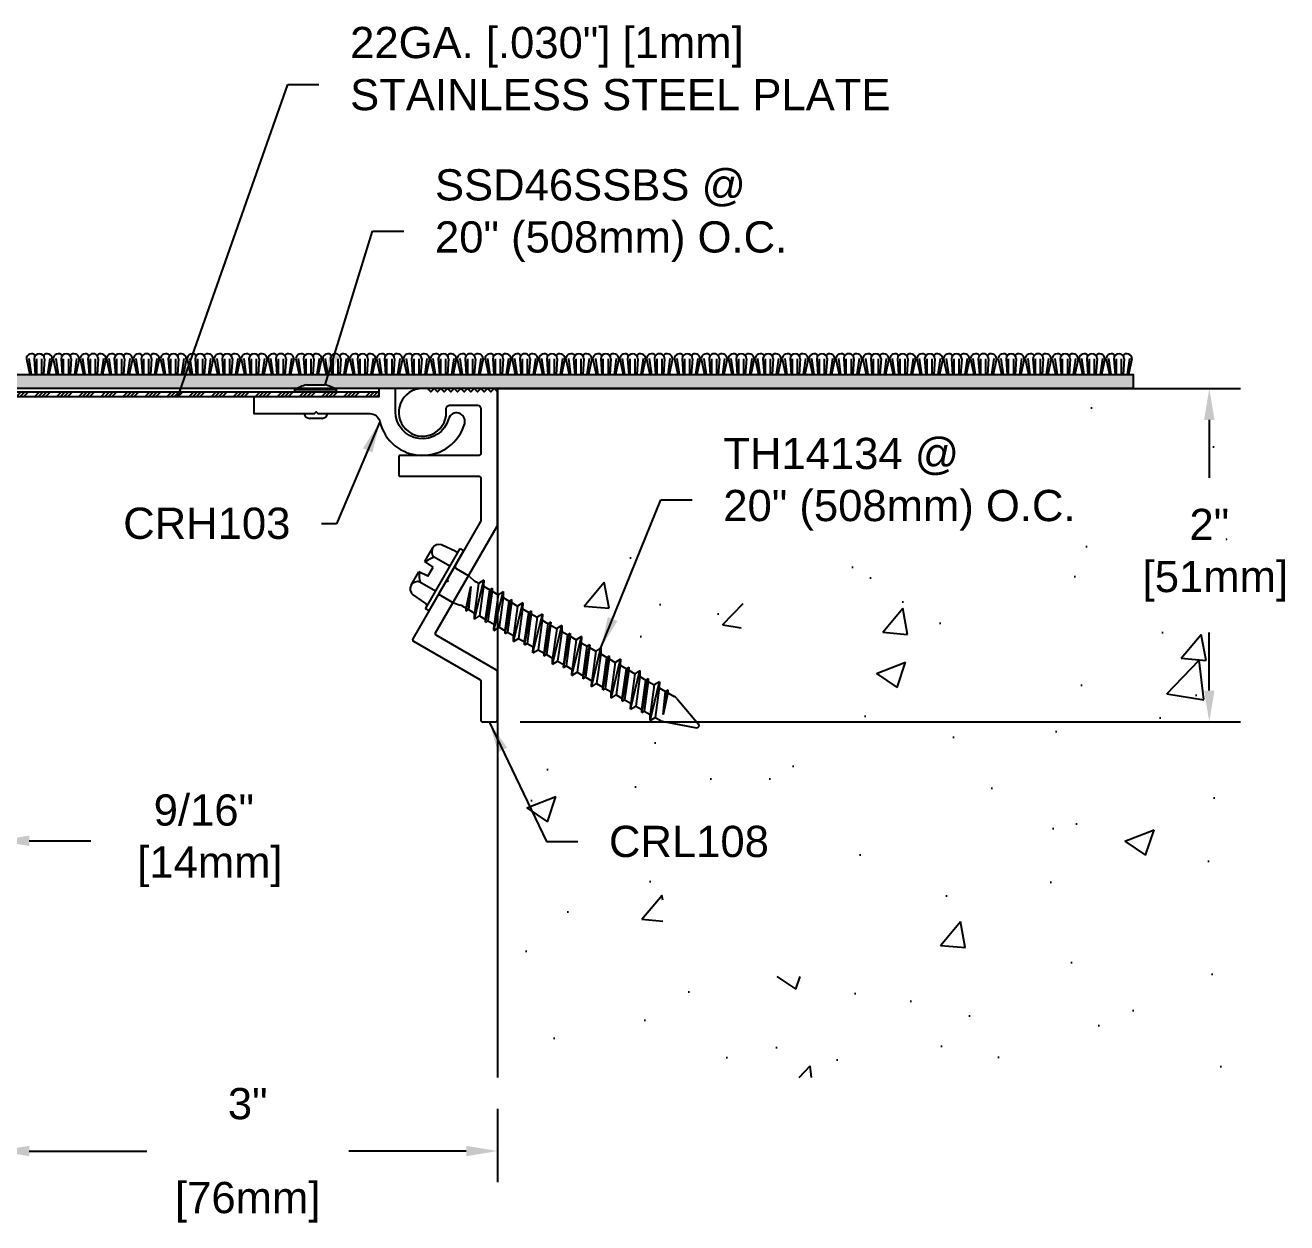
# Model space of a CAD drawing. Header units: inches. Extents: x -4 to 31.2, y -4.3 to 4.6.
# Drawn here: x 4.82 to 12.39, y -4.33 to 2.86 of the extents above; entities that cross this region are included whole.
import ezdxf

# ---------------------------------------------------------------- set-up
doc = ezdxf.new("R2010")
doc.units = ezdxf.units.IN
doc.header["$MEASUREMENT"] = 0
for name, color, linetype in [('Anchors', 4, 'Continuous'), ('Conditions', 1, 'Continuous'), ('Dimensions', 3, 'Continuous'), ('Fillers', 2, 'Continuous'), ('Metals', 7, 'Continuous'), ('Text', 2, 'Continuous')]:
    doc.layers.add(name, color=color, linetype=linetype)
doc.styles.add('Arial', font='arial.ttf')
doc.dimstyles.new('Arial', dxfattribs={"dimtxt": 0.1875, "dimasz": 0.1875, "dimexe": 0.1875, "dimexo": 0.1875, "dimgap": 0.1875, "dimtad": 0, "dimtih": 1, "dimtoh": 1, "dimdec": 4, "dimzin": 0, "dimdsep": 46, "dimlunit": 4, "dimtxsty": 'Arial', "dimcen": 0.09, "dimadec": 0, "dimazin": 0, "dimtfac": 1, "dimtdec": 4, "dimtofl": 0, "dimtmove": 0, "dimatfit": 3, "dimfxl": 0, "dimfrac": 2, "dimtolj": 1, "dimtzin": 0, "dimarcsym": 0})

# ---------------------------------------------------------------- blocks, each defined once
blk = doc.blocks.new('*D12')
at = {"layer": 'Defpoints', "color": 0}
for p in [(4.6527, -3.4567), (7.6527, -3.4567), (7.6527, -3.8981)]:
    blk.add_point(p, dxfattribs=at)
at = {"layer": 'Dimensions', "color": 0, "lineweight": -2}
for p, q in [((4.6527, -3.6442), (4.6527, -4.0856)), ((7.6527, -3.6442), (7.6527, -4.0856)), ((4.8402, -3.8981), (5.5459, -3.8981)), ((7.4652, -3.8981), (6.7594, -3.8981))]:
    blk.add_line(p, q, dxfattribs=at)
at = {"layer": 'Dimensions', "color": 0}
for points in [[(4.8402, -3.8669), (4.8402, -3.9294), (4.6527, -3.8981)], [(7.4652, -3.8669), (7.4652, -3.9294), (7.6527, -3.8981)]]:
    blk.add_solid(points, dxfattribs=at)
at = {"layer": 'Dimensions', "color": 0, "char_height": 0.1875, "attachment_point": 5, "style": 'Arial'}
for s, insert in [('\\A1;3"', (6.1527, -3.6148)), ('\\A1;[76mm]', (6.1527, -4.2058))]:
    blk.add_mtext(s, dxfattribs=dict(at, insert=insert))
blk = doc.blocks.new('CRH103')
blk.add_lwpolyline([(0.9026, 0.0027, 1), (0.8063, 0.0297, -0.871862), (0.4864, 0.0738), (0.4864, 0.2118), (0.3864, 0.2118), (0.3864, 0.1618), (-0.3636, 0.1618), (-0.3636, 0.0618), (0.0015, 0.0618), (0.0114, 0.0716), (0.0212, 0.0618), (0.3321, 0.0618, -0.347744), (0.3934, 0.0133, 0.774527)], format="xyb", close=True)
blk = doc.blocks.new('CRL108')
blk.add_lwpolyline([(0.3356, 0.8921), (0.1354, 0.5454), (0.1391, 0.5318), (0.1254, 0.5281), (-0.0711, 0.1878, 0.414214), (-0.0674, 0.1741), (0.3319, -0.0564, -0.267949), (0.3369, -0.0651), (0.3369, -0.2993, 0.414214), (0.3469, -0.3093), (0.4269, -0.3093, 0.414214), (0.4369, -0.2993), (0.4369, -0.0074, 0.267949), (0.4319, 0.0013), (0.0692, 0.2107, -0.414214), (0.0655, 0.2244), (0.4356, 0.8653, 0.131652), (0.4369, 0.8703), (0.4369, 1.6707), (0.4169, 1.6907), (0.3969, 1.6707), (0.3769, 1.6907), (0.3569, 1.6707), (0.3369, 1.6907), (0.3169, 1.6707), (0.2969, 1.6907), (0.2769, 1.6707), (0.2569, 1.6907), (0.2369, 1.6707), (0.2169, 1.6907), (0.1969, 1.6707), (0.1769, 1.6907), (0.1569, 1.6707), (0.1369, 1.6907), (0.1169, 1.6707), (0.0969, 1.6907), (0.0769, 1.6707), (0.0569, 1.6907), (0.0369, 1.6707), (0.0169, 1.6907), (-0.0131, 1.6907, 2.414214), (0.1299, 1.5477), (0.1299, 1.5707, -0.414214), (0.1499, 1.5907), (0.3169, 1.5907, -0.414214), (0.3369, 1.5707), (0.3369, 1.2997, -0.414214), (0.3269, 1.2897), (-0.1461, 1.2897, 0.414214), (-0.1561, 1.2797), (-0.1561, 1.1747, 0.414214), (-0.1461, 1.1647), (0.3269, 1.1647, -0.414214), (0.3369, 1.1547), (0.3369, 0.8971, -0.131652)], format="xyb", close=True)
blk = doc.blocks.new('*D18')
at = {"layer": 'Defpoints', "color": 0}
for p in [(4.0902, -1.259), (4.6527, -1.321), (4.6527, -2.0355)]:
    blk.add_point(p, dxfattribs=at)
at = {"layer": 'Dimensions', "color": 0, "lineweight": -2}
for p, q in [((4.0902, -1.4465), (4.0902, -2.223)), ((4.6527, -1.5085), (4.6527, -2.223)), ((3.9027, -2.0355), (3.7152, -2.0355)), ((4.8402, -2.0355), (5.2097, -2.0355))]:
    blk.add_line(p, q, dxfattribs=at)
at = {"layer": 'Dimensions', "color": 0}
for points in [[(3.9027, -2.0042), (3.9027, -2.0667), (4.0902, -2.0355)], [(4.8402, -2.0042), (4.8402, -2.0667), (4.6527, -2.0355)]]:
    blk.add_solid(points, dxfattribs=at)
at = {"layer": 'Dimensions', "color": 0, "insert": (5.8893, -2.0355), "char_height": 0.1875, "attachment_point": 5, "style": 'Arial'}
blk.add_mtext('\\A1;9/16"\\P [14mm]', dxfattribs=at)
blk = doc.blocks.new('RIVET')
for p, q in [((5.5052, 0.7012), (5.6174, 0.7012)), ((5.4363, 0.6737), (5.6863, 0.6737)), ((5.4363, 0.659), (5.4363, 0.6737)), ((5.4363, 0.659), (5.6863, 0.659)), ((5.6863, 0.659), (5.6863, 0.6737)), ((5.5979, 0.5005), (5.5248, 0.5005))]:
    blk.add_line(p, q)
for centre, radius, start, end in [((5.5613, 0.4607), 0.247, 103.12213, 120.40025), ((5.5613, 0.4607), 0.247, 59.59975, 76.87787), ((5.5248, 0.5339), 0.0334, 188.35085, 270), ((5.5979, 0.5339), 0.0334, 270, 351.64915)]:
    blk.add_arc(centre, radius, start, end)
blk = doc.blocks.new('CARPET')
blk.add_hatch(color=256).paths.add_polyline_path([(11.4709, 0.764), (8.7109, 0.764), (7.5738, 0.764), (6.4368, 0.764), (5.2998, 0.764), (4.6188, 0.764, 0.060793), (3.561, 0.4916), (1.7556, -0.2131), (1.7847, -0.293), (3.5919, 0.4124, -0.060476), (4.6242, 0.679), (5.2998, 0.679), (6.4368, 0.679), (6.4459, 0.679, -0.064417), (6.5052, 0.7012), (6.6174, 0.7012, -0.064417), (6.6768, 0.679), (7.5738, 0.679), (8.7109, 0.679), (11.4709, 0.679)])
for points in [[(4.8233, 0.8576), (4.8433, 0.764)], [(4.8383, 0.8598), (4.852, 0.764)], [(4.8702, 0.8576), (4.8768, 0.764)], [(4.8858, 0.764), (4.8858, 0.8576)], [(4.9162, 0.764), (4.9162, 0.8576)], [(4.9318, 0.8576), (4.9252, 0.764)], [(4.9637, 0.8598), (4.95, 0.764)], [(4.9787, 0.8576), (4.9587, 0.764)], [(4.9846, 0.8576), (5.0045, 0.764)], [(4.9996, 0.8598), (5.0133, 0.764)], [(5.0314, 0.8576), (5.0381, 0.764)], [(5.0471, 0.764), (5.0471, 0.8576)], [(5.0775, 0.764), (5.0775, 0.8576)], [(5.0931, 0.8576), (5.0864, 0.764)], [(5.1249, 0.8598), (5.1113, 0.764)], [(5.14, 0.8576), (5.12, 0.764)], [(5.1458, 0.8576), (5.1658, 0.764)], [(5.1609, 0.8598), (5.1745, 0.764)], [(5.1927, 0.8576), (5.1994, 0.764)], [(5.2083, 0.764), (5.2083, 0.8576)], [(5.2387, 0.764), (5.2387, 0.8576)], [(5.2543, 0.8576), (5.2477, 0.764)], [(5.2862, 0.8598), (5.2725, 0.764)], [(5.3012, 0.8576), (5.2813, 0.764)], [(5.3044, 0.8576), (5.3243, 0.764)], [(5.3194, 0.8598), (5.3331, 0.764)], [(5.3512, 0.8576), (5.3579, 0.764)], [(5.3669, 0.764), (5.3669, 0.8576)], [(5.3973, 0.764), (5.3973, 0.8576)], [(5.4129, 0.8576), (5.4062, 0.764)], [(5.4447, 0.8598), (5.4311, 0.764)], [(5.4598, 0.8576), (5.4398, 0.764)], [(5.4662, 0.8576), (5.4861, 0.764)], [(5.4812, 0.8598), (5.4949, 0.764)], [(5.513, 0.8576), (5.5197, 0.764)], [(5.5287, 0.764), (5.5287, 0.8576)], [(5.5591, 0.764), (5.5591, 0.8576)], [(5.5747, 0.8576), (5.568, 0.764)], [(5.6065, 0.8598), (5.5929, 0.764)], [(5.6216, 0.8576), (5.6016, 0.764)], [(5.6286, 0.8576), (5.6485, 0.764)], [(5.6436, 0.8598), (5.6573, 0.764)], [(5.6755, 0.8576), (5.6821, 0.764)], [(5.6911, 0.764), (5.6911, 0.8576)], [(5.7215, 0.764), (5.7215, 0.8576)], [(5.7371, 0.8576), (5.7304, 0.764)], [(5.7689, 0.8598), (5.7553, 0.764)], [(5.784, 0.8576), (5.764, 0.764)], [(5.7896, 0.8576), (5.8096, 0.764)], [(5.8047, 0.8598), (5.8183, 0.764)], [(5.8365, 0.8576), (5.8432, 0.764)], [(5.8521, 0.764), (5.8521, 0.8576)], [(5.8825, 0.764), (5.8825, 0.8576)], [(5.8982, 0.8576), (5.8915, 0.764)], [(5.93, 0.8598), (5.9163, 0.764)], [(5.945, 0.8576), (5.9251, 0.764)], [(5.9521, 0.8576), (5.9721, 0.764)], [(5.9671, 0.8598), (5.9808, 0.764)], [(5.999, 0.8576), (6.0056, 0.764)], [(6.0146, 0.764), (6.0146, 0.8576)], [(6.045, 0.764), (6.045, 0.8576)], [(6.0606, 0.8576), (6.0539, 0.764)], [(6.0924, 0.8598), (6.0788, 0.764)], [(6.1075, 0.8576), (6.0875, 0.764)], [(6.1133, 0.8576), (6.1333, 0.764)], [(6.1284, 0.8598), (6.142, 0.764)], [(6.1602, 0.8576), (6.1669, 0.764)], [(6.1758, 0.764), (6.1758, 0.8576)], [(6.2062, 0.764), (6.2062, 0.8576)], [(6.2219, 0.8576), (6.2152, 0.764)], [(6.2537, 0.8598), (6.24, 0.764)], [(6.2687, 0.8576), (6.2488, 0.764)], [(6.2746, 0.8576), (6.2946, 0.764)], [(6.2897, 0.8598), (6.3033, 0.764)], [(6.3215, 0.8576), (6.3282, 0.764)], [(6.3371, 0.764), (6.3371, 0.8576)], [(6.3675, 0.764), (6.3675, 0.8576)], [(6.3831, 0.8576), (6.3765, 0.764)], [(6.415, 0.8598), (6.4013, 0.764)], [(6.43, 0.8576), (6.41, 0.764)], [(6.4414, 0.8576), (6.4614, 0.764)], [(6.4564, 0.8598), (6.4701, 0.764)], [(6.4883, 0.8576), (6.4949, 0.764)], [(6.5039, 0.764), (6.5039, 0.8576)], [(6.5343, 0.764), (6.5343, 0.8576)], [(6.5499, 0.8576), (6.5433, 0.764)], [(6.5818, 0.8598), (6.5681, 0.764)], [(6.5968, 0.8576), (6.5768, 0.764)], [(6.6032, 0.8576), (6.6232, 0.764)], [(6.6183, 0.8598), (6.6319, 0.764)], [(6.6501, 0.8576), (6.6568, 0.764)], [(6.6657, 0.764), (6.6657, 0.8576)], [(6.6961, 0.764), (6.6961, 0.8576)], [(6.7117, 0.8576), (6.7051, 0.764)], [(6.7436, 0.8598), (6.7299, 0.764)], [(6.7586, 0.8576), (6.7386, 0.764)], [(6.7656, 0.8576), (6.7856, 0.764)], [(6.7807, 0.8598), (6.7943, 0.764)], [(6.8125, 0.8576), (6.8192, 0.764)], [(6.8281, 0.764), (6.8281, 0.8576)], [(6.8585, 0.764), (6.8585, 0.8576)], [(6.8741, 0.8576), (6.8675, 0.764)], [(6.906, 0.8598), (6.8923, 0.764)], [(6.921, 0.8576), (6.9011, 0.764)], [(6.9267, 0.8576), (6.9466, 0.764)], [(6.9417, 0.8598), (6.9554, 0.764)], [(6.9735, 0.8576), (6.9802, 0.764)], [(6.9892, 0.764), (6.9892, 0.8576)], [(7.0196, 0.764), (7.0196, 0.8576)], [(7.0352, 0.8576), (7.0285, 0.764)], [(7.067, 0.8598), (7.0534, 0.764)], [(7.0821, 0.8576), (7.0621, 0.764)], [(7.0891, 0.8576), (7.1091, 0.764)], [(7.1042, 0.8598), (7.1178, 0.764)], [(7.136, 0.8576), (7.1427, 0.764)], [(7.1516, 0.764), (7.1516, 0.8576)], [(7.182, 0.764), (7.182, 0.8576)], [(7.1977, 0.8576), (7.191, 0.764)], [(7.2295, 0.8598), (7.2158, 0.764)], [(7.2445, 0.8576), (7.2246, 0.764)], [(7.2504, 0.8576), (7.2703, 0.764)], [(7.2654, 0.8598), (7.2791, 0.764)], [(7.2973, 0.8576), (7.3039, 0.764)], [(7.3129, 0.764), (7.3129, 0.8576)], [(7.3433, 0.764), (7.3433, 0.8576)], [(7.3589, 0.8576), (7.3522, 0.764)], [(7.3907, 0.8598), (7.3771, 0.764)], [(7.4058, 0.8576), (7.3858, 0.764)], [(7.4117, 0.8576), (7.4316, 0.764)], [(7.4267, 0.8598), (7.4403, 0.764)], [(7.4585, 0.8576), (7.4652, 0.764)], [(7.4742, 0.764), (7.4742, 0.8576)], [(7.5046, 0.764), (7.5046, 0.8576)], [(7.5202, 0.8576), (7.5135, 0.764)], [(7.552, 0.8598), (7.5384, 0.764)], [(7.5671, 0.8576), (7.5471, 0.764)], [(7.5784, 0.8576), (7.5984, 0.764)], [(7.5935, 0.8598), (7.6071, 0.764)], [(7.6253, 0.8576), (7.632, 0.764)], [(7.6409, 0.764), (7.6409, 0.8576)], [(7.6713, 0.764), (7.6713, 0.8576)], [(7.687, 0.8576), (7.6803, 0.764)], [(7.7188, 0.8598), (7.7051, 0.764)], [(7.7338, 0.8576), (7.7139, 0.764)], [(7.7403, 0.8576), (7.7602, 0.764)], [(7.7553, 0.8598), (7.7689, 0.764)], [(7.7871, 0.8576), (7.7938, 0.764)], [(7.8028, 0.764), (7.8028, 0.8576)], [(7.8332, 0.764), (7.8332, 0.8576)], [(7.8488, 0.8576), (7.8421, 0.764)], [(7.8806, 0.8598), (7.867, 0.764)], [(7.8957, 0.8576), (7.8757, 0.764)], [(7.9027, 0.8576), (7.9226, 0.764)], [(7.9177, 0.8598), (7.9314, 0.764)], [(7.9495, 0.8576), (7.9562, 0.764)], [(7.9652, 0.764), (7.9652, 0.8576)], [(7.9956, 0.764), (7.9956, 0.8576)], [(8.0112, 0.8576), (8.0045, 0.764)], [(8.043, 0.8598), (8.0294, 0.764)], [(8.0581, 0.8576), (8.0381, 0.764)], [(8.0637, 0.8576), (8.0837, 0.764)], [(8.0788, 0.8598), (8.0924, 0.764)], [(8.1106, 0.8576), (8.1173, 0.764)], [(8.1262, 0.764), (8.1262, 0.8576)], [(8.1566, 0.764), (8.1566, 0.8576)], [(8.1722, 0.8576), (8.1656, 0.764)], [(8.2041, 0.8598), (8.1904, 0.764)], [(8.2191, 0.8576), (8.1992, 0.764)], [(8.2262, 0.8576), (8.2461, 0.764)], [(8.2412, 0.8598), (8.2549, 0.764)], [(8.2731, 0.8576), (8.2797, 0.764)], [(8.2887, 0.764), (8.2887, 0.8576)], [(8.3191, 0.764), (8.3191, 0.8576)], [(8.3347, 0.8576), (8.328, 0.764)], [(8.3665, 0.8598), (8.3529, 0.764)], [(8.3816, 0.8576), (8.3616, 0.764)], [(8.3874, 0.8576), (8.4074, 0.764)], [(8.4025, 0.8598), (8.4161, 0.764)], [(8.4343, 0.8576), (8.441, 0.764)], [(8.4499, 0.764), (8.4499, 0.8576)], [(8.4803, 0.764), (8.4803, 0.8576)], [(8.496, 0.8576), (8.4893, 0.764)], [(8.5278, 0.8598), (8.5141, 0.764)], [(8.5428, 0.8576), (8.5229, 0.764)], [(8.5487, 0.8576), (8.5687, 0.764)], [(8.5637, 0.8598), (8.5774, 0.764)], [(8.5956, 0.8576), (8.6022, 0.764)], [(8.6112, 0.764), (8.6112, 0.8576)], [(8.6416, 0.764), (8.6416, 0.8576)], [(8.6572, 0.8576), (8.6506, 0.764)], [(8.689, 0.8598), (8.6754, 0.764)], [(8.7041, 0.8576), (8.6841, 0.764)], [(8.7155, 0.8576), (8.7354, 0.764)], [(8.7305, 0.8598), (8.7442, 0.764)], [(8.7624, 0.8576), (8.769, 0.764)], [(8.778, 0.764), (8.778, 0.8576)], [(8.8084, 0.764), (8.8084, 0.8576)], [(8.824, 0.8576), (8.8173, 0.764)], [(8.8558, 0.8598), (8.8422, 0.764)], [(8.8709, 0.8576), (8.8509, 0.764)], [(8.8773, 0.8576), (8.8973, 0.764)], [(8.8923, 0.8598), (8.906, 0.764)], [(8.9242, 0.8576), (8.9308, 0.764)], [(8.9398, 0.764), (8.9398, 0.8576)], [(8.9702, 0.764), (8.9702, 0.8576)], [(8.9858, 0.8576), (8.9791, 0.764)], [(9.0176, 0.8598), (9.004, 0.764)], [(9.0327, 0.8576), (9.0127, 0.764)], [(9.0397, 0.8576), (9.0597, 0.764)], [(9.0548, 0.8598), (9.0684, 0.764)], [(9.0866, 0.8576), (9.0933, 0.764)], [(9.1022, 0.764), (9.1022, 0.8576)], [(9.1326, 0.764), (9.1326, 0.8576)], [(9.1482, 0.8576), (9.1416, 0.764)], [(9.1801, 0.8598), (9.1664, 0.764)], [(9.1951, 0.8576), (9.1751, 0.764)], [(9.2008, 0.8576), (9.2207, 0.764)], [(9.2158, 0.8598), (9.2295, 0.764)], [(9.2476, 0.8576), (9.2543, 0.764)], [(9.2633, 0.764), (9.2633, 0.8576)], [(9.2937, 0.764), (9.2937, 0.8576)], [(9.3093, 0.8576), (9.3026, 0.764)], [(9.3411, 0.8598), (9.3275, 0.764)], [(9.3562, 0.8576), (9.3362, 0.764)], [(9.3632, 0.8576), (9.3832, 0.764)], [(9.3783, 0.8598), (9.3919, 0.764)], [(9.4101, 0.8576), (9.4168, 0.764)], [(9.4257, 0.764), (9.4257, 0.8576)], [(9.4561, 0.764), (9.4561, 0.8576)], [(9.4717, 0.8576), (9.4651, 0.764)], [(9.5036, 0.8598), (9.4899, 0.764)], [(9.5186, 0.8576), (9.4987, 0.764)], [(9.5245, 0.8576), (9.5444, 0.764)], [(9.5395, 0.8598), (9.5532, 0.764)], [(9.5713, 0.8576), (9.578, 0.764)], [(9.587, 0.764), (9.587, 0.8576)], [(9.6174, 0.764), (9.6174, 0.8576)], [(9.633, 0.8576), (9.6263, 0.764)], [(9.6648, 0.8598), (9.6512, 0.764)], [(9.6799, 0.8576), (9.6599, 0.764)], [(9.6857, 0.8576), (9.7057, 0.764)], [(9.7008, 0.8598), (9.7144, 0.764)], [(9.7326, 0.8576), (9.7393, 0.764)], [(9.7482, 0.764), (9.7482, 0.8576)], [(9.7786, 0.764), (9.7786, 0.8576)], [(9.7943, 0.8576), (9.7876, 0.764)], [(9.8261, 0.8598), (9.8124, 0.764)], [(9.8411, 0.8576), (9.8212, 0.764)], [(9.8482, 0.8576), (9.8681, 0.764)], [(9.8632, 0.8598), (9.8768, 0.764)], [(9.895, 0.8576), (9.9017, 0.764)], [(9.9107, 0.764), (9.9107, 0.8576)], [(9.9411, 0.764), (9.9411, 0.8576)], [(9.9567, 0.8576), (9.95, 0.764)], [(9.9885, 0.8598), (9.9749, 0.764)], [(10.0036, 0.8576), (9.9836, 0.764)], [(10.0092, 0.8576), (10.0292, 0.764)], [(10.0243, 0.8598), (10.0379, 0.764)], [(10.0561, 0.8576), (10.0627, 0.764)], [(10.0717, 0.764), (10.0717, 0.8576)], [(10.1021, 0.764), (10.1021, 0.8576)], [(10.1177, 0.8576), (10.1111, 0.764)], [(10.1496, 0.8598), (10.1359, 0.764)], [(10.1646, 0.8576), (10.1446, 0.764)], [(10.1717, 0.8576), (10.1916, 0.764)], [(10.1867, 0.8598), (10.2004, 0.764)], [(10.2185, 0.8576), (10.2252, 0.764)], [(10.2342, 0.764), (10.2342, 0.8576)], [(10.2646, 0.764), (10.2646, 0.8576)], [(10.2802, 0.8576), (10.2735, 0.764)], [(10.312, 0.8598), (10.2984, 0.764)], [(10.3271, 0.8576), (10.3071, 0.764)], [(10.3329, 0.8576), (10.3529, 0.764)], [(10.348, 0.8598), (10.3616, 0.764)], [(10.3798, 0.8576), (10.3865, 0.764)], [(10.3954, 0.764), (10.3954, 0.8576)], [(10.4258, 0.764), (10.4258, 0.8576)], [(10.4414, 0.8576), (10.4348, 0.764)], [(10.4733, 0.8598), (10.4596, 0.764)], [(10.4883, 0.8576), (10.4684, 0.764)], [(10.4942, 0.8576), (10.5141, 0.764)], [(10.5092, 0.8598), (10.5229, 0.764)], [(10.5411, 0.8576), (10.5477, 0.764)], [(10.5567, 0.764), (10.5567, 0.8576)], [(10.5871, 0.764), (10.5871, 0.8576)], [(10.6027, 0.8576), (10.596, 0.764)], [(10.6345, 0.8598), (10.6209, 0.764)], [(10.6496, 0.8576), (10.6296, 0.764)], [(10.661, 0.8576), (10.6809, 0.764)], [(10.676, 0.8598), (10.6897, 0.764)], [(10.7079, 0.8576), (10.7145, 0.764)], [(10.7235, 0.764), (10.7235, 0.8576)], [(10.7539, 0.764), (10.7539, 0.8576)], [(10.7695, 0.8576), (10.7628, 0.764)], [(10.8013, 0.8598), (10.7877, 0.764)], [(10.8164, 0.8576), (10.7964, 0.764)], [(10.8228, 0.8576), (10.8427, 0.764)], [(10.8378, 0.8598), (10.8515, 0.764)], [(10.8697, 0.8576), (10.8763, 0.764)], [(10.8853, 0.764), (10.8853, 0.8576)], [(10.9157, 0.764), (10.9157, 0.8576)], [(10.9313, 0.8576), (10.9246, 0.764)], [(10.9631, 0.8598), (10.9495, 0.764)], [(10.9782, 0.8576), (10.9582, 0.764)], [(10.9852, 0.8576), (11.0052, 0.764)], [(11.0002, 0.8598), (11.0139, 0.764)], [(11.0321, 0.8576), (11.0387, 0.764)], [(11.0477, 0.764), (11.0477, 0.8576)], [(11.0781, 0.764), (11.0781, 0.8576)], [(11.0937, 0.8576), (11.0871, 0.764)], [(11.1255, 0.8598), (11.1119, 0.764)], [(11.1406, 0.8576), (11.1206, 0.764)], [(11.1462, 0.8576), (11.1662, 0.764)], [(11.1613, 0.8598), (11.1749, 0.764)], [(11.1931, 0.8576), (11.1998, 0.764)], [(11.2087, 0.764), (11.2087, 0.8576)], [(11.2391, 0.764), (11.2391, 0.8576)], [(11.2548, 0.8576), (11.2481, 0.764)], [(11.2866, 0.8598), (11.273, 0.764)], [(11.3016, 0.8576), (11.2817, 0.764)], [(11.3087, 0.8576), (11.3287, 0.764)], [(11.3238, 0.8598), (11.3374, 0.764)], [(11.3556, 0.8576), (11.3623, 0.764)], [(11.3712, 0.764), (11.3712, 0.8576)], [(11.4016, 0.764), (11.4016, 0.8576)], [(11.4172, 0.8576), (11.4106, 0.764)], [(11.4491, 0.8598), (11.4354, 0.764)], [(11.4641, 0.8576), (11.4441, 0.764)]]:
    blk.add_lwpolyline(points)
for centre, radius, start, end in [((4.8546, 0.8576), 0.0312, 41.211, 180), ((4.901, 0.8576), 0.0308, 0, 180), ((4.9475, 0.8576), 0.0312, 0, 138.789), ((5.0158, 0.8576), 0.0312, 41.211, 180), ((5.0623, 0.8576), 0.0308, 0, 180), ((5.1087, 0.8576), 0.0312, 0, 138.789), ((5.1771, 0.8576), 0.0312, 41.211, 180), ((5.2235, 0.8576), 0.0307, 355.92228, 184.07772), ((5.27, 0.8576), 0.0312, 0, 138.789), ((5.3356, 0.8576), 0.0312, 41.211, 180), ((5.3821, 0.8576), 0.0308, 0, 180), ((5.4285, 0.8576), 0.0312, 0, 138.789), ((5.4974, 0.8576), 0.0312, 41.211, 180), ((5.5439, 0.8576), 0.0307, 355.92228, 184.07772), ((5.5903, 0.8576), 0.0312, 0, 138.789), ((5.6598, 0.8576), 0.0312, 41.211, 180), ((5.7063, 0.8576), 0.0308, 0, 180), ((5.7527, 0.8576), 0.0312, 0, 138.789), ((5.8209, 0.8576), 0.0312, 41.211, 180), ((5.8673, 0.8576), 0.0308, 0, 180), ((5.9138, 0.8576), 0.0312, 0, 138.789), ((5.9833, 0.8576), 0.0312, 41.211, 180), ((6.0298, 0.8576), 0.0308, 0, 180), ((6.0762, 0.8576), 0.0312, 0, 138.789), ((6.1446, 0.8576), 0.0312, 41.211, 180), ((6.191, 0.8576), 0.0308, 0, 180), ((6.2375, 0.8576), 0.0312, 0, 138.789), ((6.3059, 0.8576), 0.0312, 41.211, 180), ((6.3523, 0.8576), 0.0307, 355.92228, 184.07772), ((6.3988, 0.8576), 0.0312, 0, 138.789), ((6.4726, 0.8576), 0.0312, 41.211, 180), ((6.5191, 0.8576), 0.0308, 0, 180), ((6.5655, 0.8576), 0.0312, 0, 138.789), ((6.6345, 0.8576), 0.0312, 41.211, 180), ((6.6809, 0.8576), 0.0307, 355.92228, 184.07772), ((6.7274, 0.8576), 0.0312, 0, 138.789), ((6.7969, 0.8576), 0.0312, 41.211, 180), ((6.8433, 0.8576), 0.0308, 0, 180), ((6.8898, 0.8576), 0.0312, 0, 138.789), ((6.9579, 0.8576), 0.0312, 41.211, 180), ((7.0044, 0.8576), 0.0308, 0, 180), ((7.0508, 0.8576), 0.0312, 0, 138.789), ((7.1204, 0.8576), 0.0312, 41.211, 180), ((7.1668, 0.8576), 0.0308, 0, 180), ((7.2133, 0.8576), 0.0312, 0, 138.789), ((7.2816, 0.8576), 0.0312, 41.211, 180), ((7.3281, 0.8576), 0.0308, 0, 180), ((7.3745, 0.8576), 0.0312, 0, 138.789), ((7.4429, 0.8576), 0.0312, 41.211, 180), ((7.4894, 0.8576), 0.0307, 355.92228, 184.07772), ((7.5358, 0.8576), 0.0312, 0, 138.789), ((7.6097, 0.8576), 0.0312, 41.211, 180), ((7.6561, 0.8576), 0.0308, 0, 180), ((7.7026, 0.8576), 0.0312, 0, 138.789), ((7.7715, 0.8576), 0.0312, 41.211, 180), ((7.818, 0.8576), 0.0307, 355.92228, 184.07772), ((7.8644, 0.8576), 0.0312, 0, 138.789), ((7.9339, 0.8576), 0.0312, 41.211, 180), ((7.9804, 0.8576), 0.0308, 0, 180), ((8.0268, 0.8576), 0.0312, 0, 138.789), ((8.095, 0.8576), 0.0312, 41.211, 180), ((8.1414, 0.8576), 0.0308, 0, 180), ((8.1879, 0.8576), 0.0312, 0, 138.789), ((8.2574, 0.8576), 0.0312, 41.211, 180), ((8.3039, 0.8576), 0.0308, 0, 180), ((8.3503, 0.8576), 0.0312, 0, 138.789), ((8.4187, 0.8576), 0.0312, 41.211, 180), ((8.4651, 0.8576), 0.0308, 0, 180), ((8.5116, 0.8576), 0.0312, 0, 138.789), ((8.5799, 0.8576), 0.0312, 41.211, 180), ((8.6264, 0.8576), 0.0307, 355.92228, 184.07772), ((8.6728, 0.8576), 0.0312, 0, 138.789), ((8.7467, 0.8576), 0.0312, 41.211, 180), ((8.7932, 0.8576), 0.0308, 0, 180), ((8.8396, 0.8576), 0.0312, 0, 138.789), ((8.9085, 0.8576), 0.0312, 41.211, 180), ((8.955, 0.8576), 0.0307, 355.92228, 184.07772), ((9.0014, 0.8576), 0.0312, 0, 138.789), ((9.071, 0.8576), 0.0312, 41.211, 180), ((9.1174, 0.8576), 0.0308, 0, 180), ((9.1639, 0.8576), 0.0312, 0, 138.789), ((9.232, 0.8576), 0.0312, 41.211, 180), ((9.2785, 0.8576), 0.0308, 0, 180), ((9.3249, 0.8576), 0.0312, 0, 138.789), ((9.3945, 0.8576), 0.0312, 41.211, 180), ((9.4409, 0.8576), 0.0308, 0, 180), ((9.4874, 0.8576), 0.0312, 0, 138.789), ((9.5557, 0.8576), 0.0312, 41.211, 180), ((9.6022, 0.8576), 0.0308, 0, 180), ((9.6486, 0.8576), 0.0312, 0, 138.789), ((9.717, 0.8576), 0.0312, 41.211, 180), ((9.7634, 0.8576), 0.0307, 355.92228, 184.07772), ((9.8099, 0.8576), 0.0312, 0, 138.789), ((9.8794, 0.8576), 0.0312, 41.211, 180), ((9.9259, 0.8576), 0.0308, 0, 180), ((9.9723, 0.8576), 0.0312, 0, 138.789), ((10.0405, 0.8576), 0.0312, 41.211, 180), ((10.0869, 0.8576), 0.0308, 0, 180), ((10.1334, 0.8576), 0.0312, 0, 138.789), ((10.2029, 0.8576), 0.0312, 41.211, 180), ((10.2494, 0.8576), 0.0308, 0, 180), ((10.2958, 0.8576), 0.0312, 0, 138.789), ((10.3642, 0.8576), 0.0312, 41.211, 180), ((10.4106, 0.8576), 0.0308, 0, 180), ((10.4571, 0.8576), 0.0312, 0, 138.789), ((10.5254, 0.8576), 0.0312, 41.211, 180), ((10.5719, 0.8576), 0.0307, 355.92228, 184.07772), ((10.6183, 0.8576), 0.0312, 0, 138.789), ((10.6922, 0.8576), 0.0312, 41.211, 180), ((10.7387, 0.8576), 0.0308, 0, 180), ((10.7851, 0.8576), 0.0312, 0, 138.789), ((10.854, 0.8576), 0.0312, 41.211, 180), ((10.9005, 0.8576), 0.0307, 355.92228, 184.07772), ((10.9469, 0.8576), 0.0312, 0, 138.789), ((11.0164, 0.8576), 0.0312, 41.211, 180), ((11.0629, 0.8576), 0.0308, 0, 180), ((11.1093, 0.8576), 0.0312, 0, 138.789), ((11.1775, 0.8576), 0.0312, 41.211, 180), ((11.2239, 0.8576), 0.0308, 0, 180), ((11.2704, 0.8576), 0.0312, 0, 138.789), ((11.34, 0.8576), 0.0312, 41.211, 180), ((11.3864, 0.8576), 0.0308, 0, 180), ((11.4329, 0.8576), 0.0312, 0, 138.789)]:
    blk.add_arc(centre, radius, start, end)
at = {"layer": 'Metals'}
blk.add_lwpolyline([(7.5738, 0.679), (6.4368, 0.679), (5.2998, 0.679), (4.6242, 0.679, 0.060476), (3.5919, 0.4124), (1.7847, -0.293), (1.7556, -0.2131), (3.561, 0.4916, -0.060793), (4.6188, 0.764), (5.2998, 0.764), (6.4368, 0.764), (7.5738, 0.764), (8.7109, 0.764), (11.4709, 0.764), (11.4709, 0.679), (8.7109, 0.679)], format="xyb", close=True, dxfattribs=at)
blk = doc.blocks.new('*D20')
at = {"layer": 'Defpoints', "color": 0}
for p in [(11.3151, 0.679), (7.6027, -1.321), (11.9287, -1.321)]:
    blk.add_point(p, dxfattribs=at)
at = {"layer": 'Dimensions', "color": 0, "lineweight": -2}
for p, q in [((11.5026, 0.679), (12.1162, 0.679)), ((11.9287, 0.4915), (11.9287, 0.1433)), ((11.9287, -1.1335), (11.9287, -0.7853)), ((7.7902, -1.321), (12.1162, -1.321))]:
    blk.add_line(p, q, dxfattribs=at)
at = {"layer": 'Dimensions', "color": 0}
for points in [[(11.8975, 0.4915), (11.96, 0.4915), (11.9287, 0.679)], [(11.8975, -1.1335), (11.96, -1.1335), (11.9287, -1.321)]]:
    blk.add_solid(points, dxfattribs=at)
at = {"layer": 'Dimensions', "color": 0, "insert": (11.9287, -0.321), "char_height": 0.1875, "attachment_point": 5, "style": 'Arial'}
blk.add_mtext('\\A1;2"\\P [51mm]', dxfattribs=at)
blk = doc.blocks.new('TH14134')
for p, q in [((-0.129, 0.17), (-0.0362, 0.17)), ((-0.031, 0.11), (-0.0362, 0.17)), ((0.031, 0.11), (0.0362, 0.17)), ((0.0362, 0.17), (0.129, 0.17)), ((-0.1803, 0.0387), (-0.172, 0.1335)), ((-0.086, 0.025), (-0.086, 0.1335)), ((-0.031, 0.11), (0.031, 0.11)), ((0.086, 0.025), (0.086, 0.1335)), ((0.1803, 0.0387), (0.172, 0.1335)), ((-0.209, 0), (-0.209, 0.025)), ((-0.209, 0.025), (0.209, 0.025)), ((-0.209, 0), (0.209, 0)), ((0.209, 0.025), (0.209, 0)), ((-0.093, -0.0147), (-0.093, -0.0974)), ((0.093, -0.0147), (0.093, -0.0974)), ((-0.0983, -0.1927), (0.0428, -0.1441)), ((-0.0917, -0.1102), (-0.0843, -0.1448)), ((-0.083, -0.1845), (0.0428, -0.1441)), ((0.0428, -0.1441), (-0.083, -0.2009)), ((0.0917, -0.1102), (0.0843, -0.1448)), ((-0.115, -0.2604), (0.115, -0.1927)), ((-0.0983, -0.1927), (-0.083, -0.1845)), ((-0.0983, -0.1927), (-0.083, -0.2009)), ((-0.083, -0.1576), (-0.083, -0.1845)), ((0.083, -0.1755), (-0.083, -0.2432)), ((-0.083, -0.2009), (-0.083, -0.2432)), ((0.083, -0.2099), (-0.083, -0.2776)), ((0.083, -0.1576), (0.083, -0.1755)), ((0.115, -0.1927), (0.083, -0.1755)), ((0.115, -0.1927), (0.083, -0.2099)), ((0.083, -0.2099), (0.083, -0.2522)), ((-0.115, -0.2604), (-0.083, -0.2432)), ((-0.115, -0.2604), (-0.083, -0.2776)), ((-0.0983, -0.3281), (0.0983, -0.2604)), ((-0.083, -0.3199), (0.083, -0.2522)), ((0.083, -0.2686), (-0.083, -0.3363)), ((-0.083, -0.2776), (-0.083, -0.3199)), ((0.0983, -0.2604), (0.083, -0.2522)), ((0.0983, -0.2604), (0.083, -0.2686)), ((0.083, -0.2686), (0.083, -0.3109)), ((-0.115, -0.3958), (0.115, -0.3281)), ((-0.115, -0.3958), (-0.083, -0.3786)), ((-0.0983, -0.3281), (-0.083, -0.3199)), ((-0.0983, -0.3281), (-0.083, -0.3363)), ((0.083, -0.3109), (-0.083, -0.3786)), ((-0.083, -0.3363), (-0.083, -0.3786)), ((0.083, -0.3454), (-0.083, -0.4131)), ((0.115, -0.3281), (0.083, -0.3109)), ((0.115, -0.3281), (0.083, -0.3454)), ((0.083, -0.3454), (0.083, -0.3876)), ((-0.115, -0.3958), (-0.083, -0.4131)), ((-0.0983, -0.4635), (0.0983, -0.3958)), ((-0.083, -0.4553), (0.083, -0.3876)), ((0.083, -0.4041), (-0.083, -0.4718)), ((-0.083, -0.4131), (-0.083, -0.4553)), ((0.083, -0.4463), (-0.083, -0.514)), ((0.0983, -0.3958), (0.083, -0.3876)), ((0.0983, -0.3958), (0.083, -0.4041)), ((0.083, -0.4041), (0.083, -0.4463)), ((0.115, -0.4635), (0.083, -0.4463)), ((-0.115, -0.5312), (0.115, -0.4635)), ((-0.115, -0.5312), (-0.083, -0.514)), ((-0.0983, -0.4635), (-0.083, -0.4553)), ((-0.0983, -0.4635), (-0.083, -0.4718)), ((-0.083, -0.4718), (-0.083, -0.514)), ((0.083, -0.4808), (-0.083, -0.5485)), ((-0.083, -0.5907), (0.083, -0.523)), ((0.115, -0.4635), (0.083, -0.4808)), ((0.083, -0.4808), (0.083, -0.523)), ((0.0983, -0.5312), (0.083, -0.523)), ((-0.115, -0.5312), (-0.083, -0.5485)), ((-0.115, -0.6667), (0.115, -0.599)), ((-0.0983, -0.599), (0.0983, -0.5312)), ((-0.0983, -0.599), (-0.083, -0.5907)), ((-0.0983, -0.599), (-0.083, -0.6072)), ((0.083, -0.5395), (-0.083, -0.6072)), ((-0.083, -0.5485), (-0.083, -0.5907)), ((0.083, -0.5817), (-0.083, -0.6494)), ((0.0983, -0.5312), (0.083, -0.5395)), ((0.083, -0.5395), (0.083, -0.5817)), ((0.115, -0.599), (0.083, -0.5817)), ((0.115, -0.599), (0.083, -0.6162)), ((-0.115, -0.6667), (-0.083, -0.6494)), ((-0.115, -0.6667), (-0.083, -0.6839)), ((-0.0983, -0.7344), (0.0983, -0.6667)), ((-0.083, -0.6072), (-0.083, -0.6494)), ((0.083, -0.6162), (-0.083, -0.6839)), ((-0.083, -0.7262), (0.083, -0.6584)), ((0.083, -0.6749), (-0.083, -0.7426)), ((0.083, -0.6162), (0.083, -0.6584)), ((0.0983, -0.6667), (0.083, -0.6584)), ((0.0983, -0.6667), (0.083, -0.6749)), ((0.083, -0.6749), (0.083, -0.7171)), ((-0.115, -0.8021), (0.115, -0.7344)), ((-0.0983, -0.7344), (-0.083, -0.7262)), ((-0.0983, -0.7344), (-0.083, -0.7426)), ((-0.083, -0.6839), (-0.083, -0.7262)), ((0.083, -0.7171), (-0.083, -0.7849)), ((-0.083, -0.7426), (-0.083, -0.7849)), ((0.083, -0.7516), (-0.083, -0.8193)), ((0.115, -0.7344), (0.083, -0.7171)), ((0.115, -0.7344), (0.083, -0.7516)), ((0.083, -0.7516), (0.083, -0.7939)), ((-0.115, -0.8021), (-0.083, -0.7849)), ((-0.115, -0.8021), (-0.083, -0.8193)), ((-0.0983, -0.8698), (0.0983, -0.8021)), ((-0.083, -0.8616), (0.083, -0.7939)), ((0.083, -0.8103), (-0.083, -0.878)), ((-0.083, -0.8193), (-0.083, -0.8616)), ((0.0983, -0.8021), (0.083, -0.7939)), ((0.0983, -0.8021), (0.083, -0.8103)), ((0.083, -0.8103), (0.083, -0.8526)), ((-0.115, -0.9375), (0.115, -0.8698)), ((-0.0983, -0.8698), (-0.083, -0.8616)), ((-0.0983, -0.8698), (-0.083, -0.878)), ((0.083, -0.8526), (-0.083, -0.9203)), ((-0.083, -0.878), (-0.083, -0.9203)), ((0.083, -0.887), (-0.083, -0.9547)), ((0.115, -0.8698), (0.083, -0.8526)), ((0.115, -0.8698), (0.083, -0.887)), ((0.083, -0.887), (0.083, -0.9293)), ((-0.115, -0.9375), (-0.083, -0.9203)), ((-0.115, -0.9375), (-0.083, -0.9547)), ((-0.0983, -1.0052), (0.0983, -0.9375)), ((-0.083, -0.997), (0.083, -0.9293)), ((0.083, -0.9457), (-0.083, -1.0134)), ((-0.083, -0.9547), (-0.083, -0.997)), ((0.0983, -0.9375), (0.083, -0.9293)), ((0.0983, -0.9375), (0.083, -0.9457)), ((0.083, -0.9457), (0.083, -0.988)), ((-0.115, -1.0729), (0.115, -1.0052)), ((-0.115, -1.0729), (-0.083, -1.0557)), ((-0.0983, -1.0052), (-0.083, -0.997)), ((-0.0983, -1.0052), (-0.083, -1.0134)), ((0.083, -0.988), (-0.083, -1.0557)), ((-0.083, -1.0134), (-0.083, -1.0557)), ((0.083, -1.0224), (-0.083, -1.0901)), ((0.115, -1.0052), (0.083, -0.988)), ((0.115, -1.0052), (0.083, -1.0224)), ((0.083, -1.0224), (0.083, -1.0647)), ((-0.115, -1.0729), (-0.083, -1.0901)), ((-0.0983, -1.1406), (0.0983, -1.0729)), ((-0.0983, -1.1406), (-0.083, -1.1324)), ((-0.083, -1.1324), (0.083, -1.0647)), ((0.083, -1.0811), (-0.083, -1.1488)), ((-0.083, -1.0901), (-0.083, -1.1324)), ((0.083, -1.1234), (-0.083, -1.1911)), ((0.0983, -1.0729), (0.083, -1.0647)), ((0.0983, -1.0729), (0.083, -1.0811)), ((0.083, -1.0811), (0.083, -1.1234)), ((0.115, -1.1406), (0.083, -1.1234)), ((-0.115, -1.2083), (0.115, -1.1406)), ((-0.115, -1.2083), (-0.083, -1.1911)), ((-0.115, -1.2083), (-0.083, -1.2256)), ((-0.0983, -1.1406), (-0.083, -1.1488)), ((-0.0983, -1.276), (0.0983, -1.2083)), ((-0.083, -1.1488), (-0.083, -1.1911)), ((0.083, -1.1579), (-0.083, -1.2256)), ((-0.083, -1.2678), (0.083, -1.2001)), ((0.115, -1.1406), (0.083, -1.1579)), ((0.083, -1.1579), (0.083, -1.2001)), ((0.0983, -1.2083), (0.083, -1.2001)), ((0.0983, -1.2083), (0.083, -1.2166)), ((-0.115, -1.3437), (0.115, -1.276)), ((-0.0983, -1.276), (-0.083, -1.2678)), ((-0.0983, -1.276), (-0.083, -1.2843)), ((0.083, -1.2166), (-0.083, -1.2843)), ((-0.083, -1.2256), (-0.083, -1.2678)), ((0.083, -1.2588), (-0.083, -1.3265)), ((-0.083, -1.2843), (-0.083, -1.3265)), ((0.083, -1.2166), (0.083, -1.2588)), ((0.115, -1.276), (0.083, -1.2588)), ((0.115, -1.276), (0.083, -1.2933)), ((-0.115, -1.3437), (-0.083, -1.3265)), ((-0.115, -1.3437), (-0.083, -1.361)), ((-0.0983, -1.4115), (0.0983, -1.3437)), ((0.083, -1.2933), (-0.083, -1.361)), ((-0.083, -1.4032), (0.083, -1.3355)), ((0.083, -1.352), (-0.083, -1.4197)), ((-0.083, -1.361), (-0.083, -1.4032)), ((0.083, -1.2933), (0.083, -1.3355)), ((0.0983, -1.3437), (0.083, -1.3355)), ((0.0983, -1.3437), (0.083, -1.352)), ((0.083, -1.352), (0.083, -1.3942)), ((-0.115, -1.4792), (0.115, -1.4115)), ((-0.0983, -1.4115), (-0.083, -1.4032)), ((-0.0983, -1.4115), (-0.083, -1.4197)), ((0.083, -1.3942), (-0.083, -1.4619)), ((-0.083, -1.4197), (-0.083, -1.4619)), ((0.083, -1.4287), (-0.083, -1.4964)), ((0.115, -1.4115), (0.083, -1.3942)), ((0.115, -1.4115), (0.083, -1.4287)), ((0.083, -1.4287), (0.083, -1.4709)), ((-0.115, -1.4792), (-0.083, -1.4619)), ((-0.115, -1.4792), (-0.083, -1.4964)), ((-0.083, -1.4964), (-0.083, -1.5309)), ((-0.0447, -1.5284), (0.083, -1.4709)), ((-0.0447, -1.5284), (0.0983, -1.4792)), ((0.083, -1.4874), (-0.0447, -1.5284)), ((0.0983, -1.4792), (0.083, -1.4709)), ((0.0983, -1.4792), (0.083, -1.4874)), ((0.083, -1.4874), (0.083, -1.5309)), ((-0.0795, -1.5514), (-0.0129, -1.7417)), ((0.0795, -1.5514), (0.0129, -1.7417))]:
    blk.add_line(p, q)
for centre, radius, start, end in [((-0.129, 0.1264), 0.0436, 9.28497, 170.71503), ((0, 0.0505), 0.1195, 107.42152, 136.04074), ((0, 0.0505), 0.1195, 43.95926, 72.57848), ((0.129, 0.1264), 0.0436, 9.28497, 170.71503), ((-0.1952, 0.04), 0.015, 270, 355), ((0.1952, 0.04), 0.015, 185, 270), ((-0.1077, -0.0147), 0.0147, 0, 90), ((0.1077, -0.0147), 0.0147, 90, 180), ((-0.031, -0.0974), 0.062, 180, 191.9357), ((-0.145, -0.1576), 0.062, 0, 11.9357), ((0.145, -0.1576), 0.062, 168.0643, 180), ((0.031, -0.0974), 0.062, 348.0643, 0), ((-0.021, -1.5309), 0.062, 180, 199.30575), ((0.021, -1.5309), 0.062, 340.69425, 0), ((0, -1.7359), 0.0141, 204.10008, 335.89992)]:
    blk.add_arc(centre, radius, start, end)

msp = doc.modelspace()

# ---------------------------------------------------------------- hatches: boundary and pattern name
at = {"layer": 'Conditions'}
h = msp.add_hatch(dxfattribs=at)
h.set_pattern_fill('AR-CONC', color=256, scale=0.25, style=0)
h.set_pattern_definition([(50, (1, 0), (1.79315, -0.15688), [0.1875, -2.0625]), (355, (1, 0), (-0.34688, 1.88048), [0.15, -1.65]), (100.451, (1.1494, -0.013), (1.44627, 1.7236), [0.15935, -1.75286]), (46.184, (1, 0.5), (2.6681, -0.4138), [0.28125, -3.09375]), (96.636, (1.2223, 0.4655), (2.33666, 2.4353), [0.239, -2.6293]), (351.184, (1, 0.5), (2.33665, 2.4353), [0.225, -2.475]), (21, (1.25, 0.375), (1.49227, -1.00655), [0.1875, -2.0625]), (326, (1.25, 0.375), (0.6083, 1.81288), [0.15, -1.65]), (71.451, (1.3744, 0.2911), (2.10056, 0.80633), [0.15935, -1.75286]), (37.5, (1, 0), (0.0304, 0.832235), [0, -1.63, 0, -1.675, 0, -1.65625]), (7.5, (1, 0), (0.657674, 0.98603), [0, -0.955, 0, -1.5925, 0, -0.63125]), (327.5, (0.4425, 0), (1.334556, -0.056387), [0, -0.625, 0, -1.95, 0, -2.5875]), (317.5, (0.1925, 0), (1.45797, 0.25026), [0, -0.8125, 0, -1.295, 0, -1.8375])])
h.paths.add_polyline_path([(12.033711, 0.679038), (10.859086, 0.679038), (10.859086, -0.270962), (9.2671, -0.270962), (9.2671, -0.287919), (9.260605, -0.318644, 0.05212645), (9.2596, -0.32826), (9.2596, -0.348393), (9.271045, -0.354556), (9.2596, -0.360719), (9.2596, -0.392412), (9.2836, -0.405337), (9.2596, -0.418262), (9.2596, -0.449955), (9.271045, -0.456119), (9.2596, -0.462282), (9.2596, -0.493975), (9.2836, -0.5069), (9.2596, -0.519825), (9.2596, -0.551518), (9.271045, -0.557681), (9.2596, -0.563844), (9.2596, -0.595537), (9.2836, -0.608462), (9.2596, -0.621387), (9.2596, -0.65308), (9.271045, -0.659244), (9.2596, -0.665407), (9.2596, -0.6971), (9.2836, -0.710025), (9.2596, -0.72295), (9.2596, -0.754643), (9.271045, -0.760806), (9.2596, -0.766969), (9.2596, -0.798662), (9.2836, -0.811587), (9.2596, -0.824512), (9.2596, -0.856205), (9.271045, -0.862369), (9.2596, -0.868532), (9.2596, -0.900225), (9.2836, -0.91315), (9.2596, -0.926075), (9.2596, -0.957768), (9.271045, -0.963931), (9.2596, -0.970094), (9.2596, -1.001787), (9.2836, -1.014712), (9.2596, -1.027637), (9.2596, -1.05933), (9.271045, -1.065494), (9.2596, -1.071657), (9.2596, -1.10335), (9.2836, -1.116275), (9.2596, -1.1292), (9.2596, -1.160893), (9.271045, -1.167056), (9.2596, -1.173219), (9.2596, -1.204912), (9.2836, -1.217837), (9.2596, -1.230762), (9.2596, -1.254643), (9.271045, -1.260806), (9.2596, -1.266969), (9.2596, -1.298662), (9.2836, -1.311587), (9.2596, -1.324512), (9.2596, -1.356205), (9.271045, -1.362369), (9.2596, -1.368532), (9.2596, -1.400225), (9.2836, -1.41315), (9.2596, -1.426075), (9.2596, -1.457768), (9.271045, -1.463931), (9.2596, -1.470094), (9.2596, -1.501787), (9.2836, -1.514712), (9.2596, -1.527637), (9.2596, -1.55933), (9.271045, -1.565494), (9.2596, -1.571657), (9.2596, -1.60335), (9.2836, -1.616275), (9.2596, -1.6292), (9.2596, -1.660893), (9.271045, -1.667056), (9.2596, -1.673219), (9.2596, -1.704912), (9.2836, -1.717837), (9.2596, -1.730762), (9.2596, -1.756623, -0.08443704), (9.256985, -1.771997), (9.207574, -1.913048, -0.77412328), (9.187126, -1.913048), (9.137715, -1.771997, -0.08443704), (9.1351, -1.756623), (9.1351, -1.724001), (9.123656, -1.717837), (9.1351, -1.711674), (9.1351, -1.679981), (9.1111, -1.667056), (9.1351, -1.654131), (9.1351, -1.622438), (9.123656, -1.616275), (9.1351, -1.610111), (9.1351, -1.578418), (9.1111, -1.565494), (9.1351, -1.552569), (9.1351, -1.520876), (9.123656, -1.514712), (9.1351, -1.508549), (9.1351, -1.476856), (9.1111, -1.463931), (9.1351, -1.451006), (9.1351, -1.419313), (9.123656, -1.41315), (9.1351, -1.406986), (9.1351, -1.375293), (9.1111, -1.362369), (9.1351, -1.349444), (9.1351, -1.317751), (9.123656, -1.311587), (9.1351, -1.305424), (9.1351, -1.273731), (9.1111, -1.260806), (9.1351, -1.247881), (9.1351, -1.216188), (9.123656, -1.210025), (9.1351, -1.203861), (9.1351, -1.179981), (9.1111, -1.167056), (9.1351, -1.154131), (9.1351, -1.122438), (9.123656, -1.116275), (9.1351, -1.110111), (9.1351, -1.078418), (9.1111, -1.065494), (9.1351, -1.052569), (9.1351, -1.020876), (9.123656, -1.014712), (9.1351, -1.008549), (9.1351, -0.976856), (9.1111, -0.963931), (9.1351, -0.951006), (9.1351, -0.919313), (9.123656, -0.91315), (9.1351, -0.906986), (9.1351, -0.875293), (9.1111, -0.862369), (9.1351, -0.849444), (9.1351, -0.817751), (9.123656, -0.811587), (9.1351, -0.805424), (9.1351, -0.773731), (9.1111, -0.760806), (9.1351, -0.747881), (9.1351, -0.716188), (9.123656, -0.710025), (9.1351, -0.703861), (9.1351, -0.672168), (9.1111, -0.659244), (9.1351, -0.646319), (9.1351, -0.614626), (9.123656, -0.608462), (9.1351, -0.602299), (9.1351, -0.570606), (9.1111, -0.557681), (9.1351, -0.544756), (9.1351, -0.513063), (9.123656, -0.5069), (9.1351, -0.500736), (9.1351, -0.469043), (9.1111, -0.456119), (9.1351, -0.443194), (9.1351, -0.411501), (9.123656, -0.405337), (9.1351, -0.399174), (9.1351, -0.367481), (9.1111, -0.354556), (9.1351, -0.341631), (9.1351, -0.32826, 0.05212645), (9.134095, -0.318644), (9.1276, -0.287919), (9.1276, -0.270962), (7.652673, -0.270962), (7.652673, -3.456711), (12.033711, -3.456711)])
h.paths.add_polyline_path([(9.668049, -2.127764), (9.668049, -2.850255), (8.64657, -2.850255), (8.64657, -2.127764)], flags=16)
h.paths.add_polyline_path([(8.689069, -2.204195), (9.481276, -2.204195), (9.481276, -2.805236), (8.689069, -2.805236)], flags=8)
at = {"layer": 'Metals'}
h = msp.add_hatch(dxfattribs=at)
h.set_pattern_fill('ANSI34', color=256, scale=0.125, style=0)
h.paths.add_polyline_path([(4.627398, 0.629038), (6.939673, 0.629038), (6.939673, 0.659038), (4.625469, 0.659038, 0.06039832), (3.599202, 0.393815), (1.79154, -0.311799), (1.801801, -0.33999), (3.610082, 0.365866, -0.06028509)])

# ---------------------------------------------------------------- linework, layer by layer
at = {"layer": 'Conditions'}
for q in [(7.652673, -3.456711), (11.840683, 0.679038)]:
    msp.add_line((7.652673, 0.679038), q, dxfattribs=at)
at = {"layer": 'Metals'}
msp.add_lwpolyline([(4.627398, 0.629038, 0.06028509), (3.610082, 0.365866), (1.801801, -0.33999), (1.79154, -0.311799), (3.599202, 0.393815, -0.06039832), (4.625469, 0.659038), (6.939673, 0.659038), (6.939673, 0.629038), (4.627173, 0.629038)], format="xyb", dxfattribs=at)

# ---------------------------------------------------------------- block references
at = {"layer": 'Anchors'}
msp.add_blockref('RIVET', (1, 0), dxfattribs=at)
at = {"layer": 'Anchors', "rotation": 59.99999999999983}
msp.add_blockref('TH14134', (7.346173, -0.474848), dxfattribs=at)
at = {"layer": 'Fillers'}
msp.add_blockref('CARPET', (0, 0), dxfattribs=at)
at = {"layer": 'Metals'}
for name, p in [('CRH103', (6.553315, 0.467279)), ('CRL108', (7.215727, -1.011631))]:
    msp.add_blockref(name, p, dxfattribs=at)

# ---------------------------------------------------------------- texts
at = {"layer": 'Text', "char_height": 0.1875, "style": 'Arial'}
for s, insert, attachment_point in [('22GA. [.030"] [1mm]\\PSTAINLESS STEEL PLATE', (6.767767, 2.599255), 4), ('\\A1;SSD46SSBS @\\P20" (508mm) O.C.', (7.27746, 1.717874), 4), ('TH14134 @\\P20" (508mm) O.C.', (9.009436, 0.105215), 4), ('\\A1;CRH103', (6.409179, -0.225804), 9), ('\\A1;CRL108', (8.322551, -2.040741), 4)]:
    msp.add_mtext(s, dxfattribs=dict(at, insert=insert, attachment_point=attachment_point))

# ---------------------------------------------------------------- dimensions: what is measured, and where the dimension line sits
at = {"layer": 'Dimensions'}
dim = msp.add_linear_dim(base=(11.928741, -1.320962), p1=(11.315098, 0.679038), p2=(7.602673, -1.320962), angle=90, dimstyle='Arial', override={"dimpost": '\\X'}, dxfattribs=at)
dim.commit()
dim.dimension.update_dxf_attribs({"geometry": '*D20', "text_midpoint": (11.928741, -0.320962), "dimtype": 160})
dim = msp.add_linear_dim(base=(4.652673, -2.035462), p1=(4.090173, -1.258962), p2=(4.652673, -1.320962), dimstyle='Arial', override={"dimpost": '\\X'}, dxfattribs=at)
dim.commit()
dim.dimension.update_dxf_attribs({"geometry": '*D18', "text_midpoint": (5.889265, -2.035462), "dimtype": 160})
dim = msp.add_linear_dim(base=(7.652673, -3.898129), p1=(4.652673, -3.456711), p2=(7.652673, -3.456711), dimstyle='Arial', override={"dimpost": '\\X'}, dxfattribs=at)
dim.commit()
dim.dimension.update_dxf_attribs({"geometry": '*D12', "text_midpoint": (6.152673, -3.898129)})

# ---------------------------------------------------------------- leaders
at = {"layer": 'Text', "annotation_type": 0, "has_hookline": 1, "hookline_direction": 0, "text_width": 3.220498}
msp.add_leader([(5.733465, 0.629038), (6.392767, 2.505505), (6.580267, 2.505505)], dimstyle='Arial', dxfattribs=at)
at = {"layer": 'Text', "annotation_type": 0, "has_hookline": 1}
for points, hookline_direction, text_width in [([(6.617409, 0.701229), (6.90246, 1.624124), (7.08996, 1.624124)], 0, 2.085778), ([(6.946728, 0.480532), (6.685444, -0.132054), (6.596679, -0.132054)], 1, 0.979579), ([(8.274209, -0.877859), (8.634436, 0.011465), (8.821936, 0.011465)], 0, 2.085778), ([(7.602673, -1.320962), (7.947551, -2.040741), (8.135051, -2.040741)], 0, 0.936477)]:
    msp.add_leader(points, dimstyle='Arial', override={"dimgap": 0.1875, "dimtad": 0}, dxfattribs=dict(at, hookline_direction=hookline_direction, text_width=text_width))

doc.saveas('drawing.dxf')
